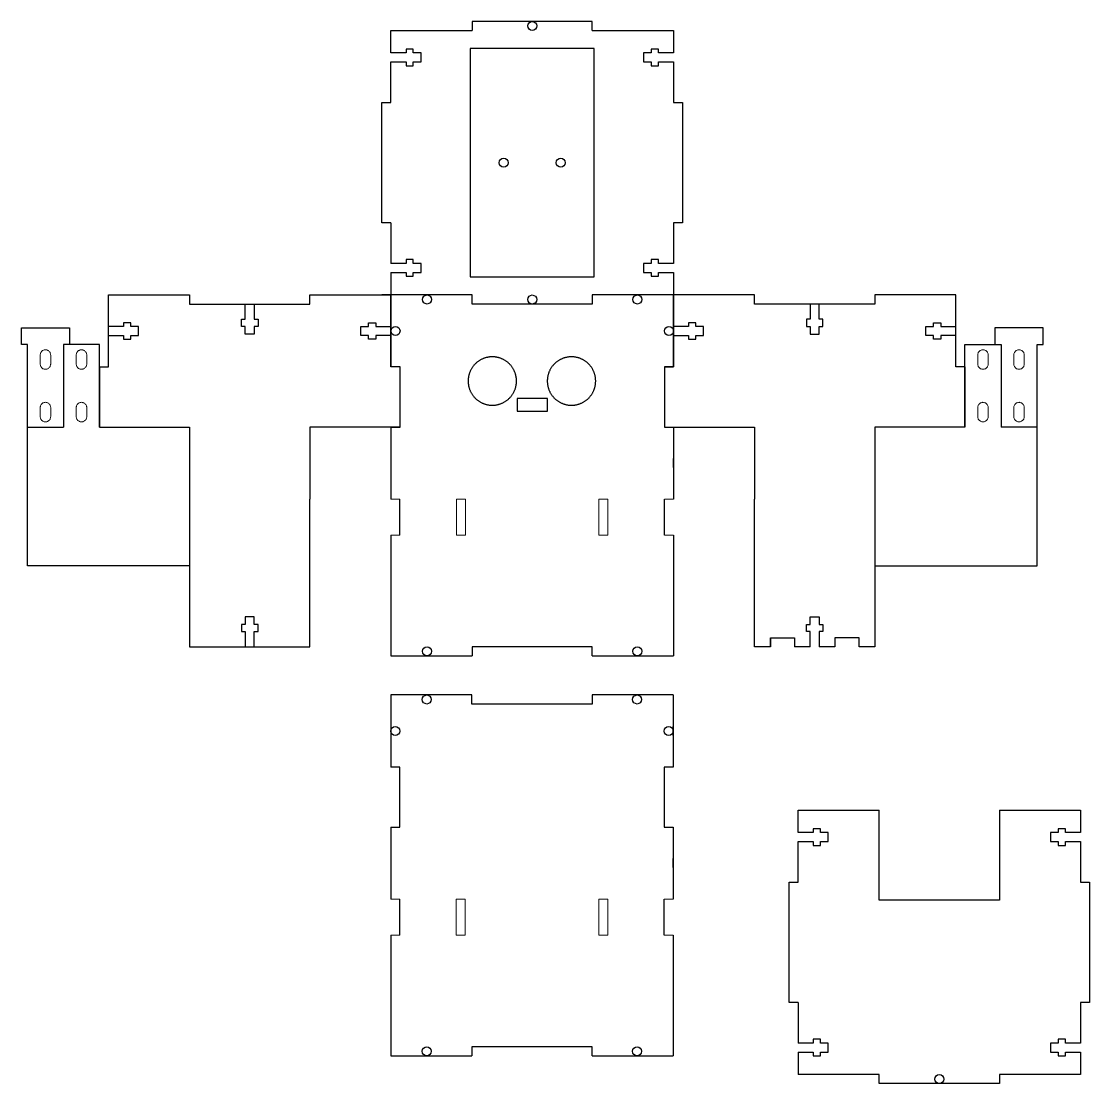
# Model space of a CAD drawing. Header units: millimetres. Extents: x -1479 to 8457, y 1606 to 10461.
# Drawn here: x 6844.8 to 7200.3, y 4970.1 to 5323.4 of the extents above; entities that cross this region are included whole.
import ezdxf

# ---------------------------------------------------------------- set-up
doc = ezdxf.new("R2010")
doc.units = ezdxf.units.MM
doc.layers.add('Layer 1', color=7, linetype='Continuous')
doc.layers.add('Make2D$visible$lines', color=7, linetype='Continuous', true_color=0x000000)

msp = doc.modelspace()

# ---------------------------------------------------------------- linework, layer by layer
at = {"color": 1}
for p, q in [((6967.812, 5320.408), (6994.812, 5320.408)), ((7034.812, 5320.408), (7061.812, 5320.408)), ((6967.812, 5256.408), (6967.812, 5242.908)), ((6967.812, 5239.908), (6967.812, 5232.408)), ((6873.808, 5208.456), (6873.808, 5232.408)), ((6994.812, 5232.408), (6964.811, 5232.408)), ((6967.811, 5208.456), (6967.811, 5232.408)), ((6994.812, 5232.408), (6967.812, 5232.408)), ((7064.811, 5232.408), (7034.812, 5232.408)), ((7061.812, 5208.456), (7061.812, 5232.408)), ((7155.815, 5208.456), (7155.815, 5232.408)), ((7061.813, 5218.932), (7061.813, 5221.932)), ((6870.808, 5208.456), (6873.808, 5208.456)), ((6970.811, 5208.456), (6967.811, 5208.456)), ((6970.811, 5208.456), (6970.811, 5188.456)), ((7058.812, 5208.456), (7061.812, 5208.456)), ((7058.812, 5208.456), (7058.812, 5188.456)), ((7061.812, 5208.456), (7058.812, 5208.456)), ((7058.812, 5208.456), (7058.812, 5188.456)), ((7158.815, 5208.456), (7155.815, 5208.456)), ((6870.808, 5188.456), (6873.808, 5188.456)), ((6873.808, 5188.456), (6900.811, 5188.456)), ((6900.811, 5188.456), (6900.811, 5164.505)), ((6967.811, 5188.456), (6940.811, 5188.456)), ((6940.811, 5188.456), (6940.811, 5164.505)), ((6970.811, 5188.456), (6967.811, 5188.456)), ((7058.812, 5188.456), (7061.812, 5188.456)), ((7058.812, 5188.456), (7061.812, 5188.456)), ((7061.812, 5188.456), (7088.812, 5188.456)), ((7088.812, 5188.456), (7088.812, 5164.505)), ((7155.815, 5188.456), (7128.812, 5188.456)), ((7128.812, 5188.456), (7128.812, 5164.505)), ((7158.815, 5188.456), (7155.815, 5188.456)), ((7061.813, 5174.98), (7061.813, 5177.98)), ((6970.809, 5152.51), (6970.809, 5164.505)), ((7058.815, 5152.51), (7058.815, 5164.505)), ((6967.811, 5152.475), (6967.811, 5112.408)), ((7061.813, 5152.475), (7061.813, 5112.408)), ((7094.063, 5118.408), (7094.063, 5115.408)), ((6994.724, 5099.367), (6967.724, 5099.367)), ((7061.726, 5085.891), (7061.726, 5088.891)), ((7061.724, 5075.415), (7058.724, 5075.415)), ((7058.724, 5075.415), (7058.724, 5055.415)), ((7103.302, 5061.112), (7130.302, 5061.112)), ((7170.302, 5061.112), (7197.302, 5061.112)), ((7058.724, 5055.415), (7061.724, 5055.415)), ((7061.726, 5041.939), (7061.726, 5044.939)), ((6970.722, 5019.469), (6970.722, 5031.464)), ((7058.727, 5019.469), (7058.727, 5031.464)), ((6967.723, 5019.434), (6967.723, 4979.367)), ((7061.726, 5019.434), (7061.726, 4979.367)), ((7103.302, 4997.112), (7103.302, 4983.612)), ((7103.302, 4980.612), (7103.302, 4973.112)), ((7130.302, 4973.112), (7103.302, 4973.112)), ((7130.302, 4973.112), (7103.302, 4973.112)), ((7197.302, 4973.112), (7170.302, 4973.112))]:
    msp.add_line(p, q, dxfattribs=at)
for points in [[(7034.812, 5320.408), (7034.812, 5323.408), (6994.812, 5323.408), (6994.812, 5320.408)], [(6967.812, 5256.408), (6964.812, 5256.408), (6964.812, 5296.408), (6967.812, 5296.408), (6967.812, 5309.908), (6972.841, 5309.908), (6972.841, 5308.658), (6975.241, 5308.658), (6975.241, 5309.908), (6977.812, 5309.908), (6977.812, 5312.908), (6975.241, 5312.908), (6975.241, 5314.158), (6972.841, 5314.158), (6972.841, 5312.908), (6967.812, 5312.908), (6967.812, 5320.408)], [(7061.812, 5320.408), (7061.812, 5312.908), (7056.783, 5312.908), (7056.783, 5314.158), (7054.383, 5314.158), (7054.383, 5312.908), (7051.812, 5312.908), (7051.812, 5309.908), (7054.383, 5309.908), (7054.383, 5308.658), (7056.783, 5308.658), (7056.783, 5309.908), (7061.812, 5309.908), (7061.812, 5296.408), (7064.812, 5296.408), (7064.812, 5256.408), (7061.812, 5256.408), (7061.812, 5242.908), (7056.783, 5242.908), (7056.783, 5244.158), (7054.383, 5244.158), (7054.383, 5242.908), (7051.812, 5242.908), (7051.812, 5239.908), (7054.383, 5239.908), (7054.383, 5238.658), (7056.783, 5238.658), (7056.783, 5239.908), (7061.812, 5239.908), (7061.812, 5232.408)], [(6967.812, 5239.908), (6972.841, 5239.908), (6972.841, 5238.658), (6975.241, 5238.658), (6975.241, 5239.908), (6977.812, 5239.908), (6977.812, 5242.908), (6975.241, 5242.908), (6975.241, 5244.158), (6972.841, 5244.158), (6972.841, 5242.908), (6967.812, 5242.908)], [(6873.808, 5232.408), (6900.809, 5232.408), (6900.809, 5229.408), (6940.809, 5229.408), (6940.809, 5232.408), (6967.811, 5232.408)], [(6922.309, 5229.408), (6922.309, 5224.379), (6923.559, 5224.379), (6923.559, 5221.979), (6922.309, 5221.979), (6922.309, 5219.408), (6919.309, 5219.408), (6919.309, 5221.979), (6918.059, 5221.979), (6918.059, 5224.379), (6919.309, 5224.379), (6919.309, 5229.408)], [(6967.811, 5232.408), (6967.811, 5208.456)], [(6967.812, 5232.408), (6967.812, 5208.456)], [(7034.812, 5232.408), (7034.812, 5229.408), (6994.812, 5229.408), (6994.812, 5232.408)], [(7034.812, 5232.408), (7034.812, 5229.408), (6994.812, 5229.408), (6994.812, 5232.408)], [(7061.812, 5232.408), (7034.812, 5232.408)], [(7061.812, 5232.408), (7061.812, 5208.456)], [(7155.815, 5232.408), (7128.813, 5232.408), (7128.813, 5229.408), (7088.813, 5229.408), (7088.813, 5232.408), (7061.812, 5232.408)], [(7107.313, 5229.408), (7107.313, 5224.379), (7106.063, 5224.379), (7106.063, 5221.979), (7107.313, 5221.979), (7107.313, 5219.408), (7110.313, 5219.408), (7110.313, 5221.979), (7111.563, 5221.979), (7111.563, 5224.379), (7110.313, 5224.379), (7110.313, 5229.408)], [(6873.805, 5218.932), (6878.834, 5218.932), (6878.834, 5217.682), (6881.234, 5217.682), (6881.234, 5218.932), (6883.805, 5218.932), (6883.805, 5221.932), (6881.234, 5221.932), (6881.234, 5223.182), (6878.834, 5223.182), (6878.834, 5221.932), (6873.805, 5221.932)], [(6967.813, 5218.932), (6962.784, 5218.932), (6962.784, 5217.682), (6960.384, 5217.682), (6960.384, 5218.932), (6957.813, 5218.932), (6957.813, 5221.932), (6960.384, 5221.932), (6960.384, 5223.182), (6962.784, 5223.182), (6962.784, 5221.932), (6967.813, 5221.932)], [(7061.809, 5218.932), (7066.838, 5218.932), (7066.838, 5217.682), (7069.238, 5217.682), (7069.238, 5218.932), (7071.809, 5218.932), (7071.809, 5221.932), (7069.238, 5221.932), (7069.238, 5223.182), (7066.838, 5223.182), (7066.838, 5221.932), (7061.809, 5221.932)], [(7155.818, 5218.932), (7150.789, 5218.932), (7150.789, 5217.682), (7148.389, 5217.682), (7148.389, 5218.932), (7145.818, 5218.932), (7145.818, 5221.932), (7148.389, 5221.932), (7148.389, 5223.182), (7150.789, 5223.182), (7150.789, 5221.932), (7155.818, 5221.932)], [(6900.811, 5142.359), (6846.825, 5142.359), (6846.825, 5215.937), (6844.814, 5215.937), (6844.814, 5221.494), (6860.83, 5221.494), (6860.83, 5215.937)], [(7128.812, 5142.359), (7182.804, 5142.359), (7182.804, 5215.937), (7184.815, 5215.937), (7184.815, 5221.494), (7168.798, 5221.494), (7168.798, 5215.937)], [(6870.813, 5188.456), (6870.813, 5215.937), (6858.819, 5215.937), (6858.819, 5188.456)], [(7158.815, 5188.456), (7158.815, 5215.937), (7170.809, 5215.937), (7170.809, 5188.456)], [(6870.811, 5208.456), (6870.811, 5188.456)], [(6967.812, 5208.456), (6967.811, 5208.456)], [(6967.812, 5188.456), (6970.812, 5188.456), (6970.812, 5208.456), (6967.812, 5208.456)], [(7158.812, 5208.456), (7158.812, 5188.456)], [(6846.825, 5188.456), (6858.819, 5188.456)], [(6870.813, 5188.456), (6900.811, 5188.456), (6900.811, 5142.359)], [(6967.811, 5188.456), (6967.811, 5164.505)], [(6967.811, 5188.456), (6967.812, 5188.456)], [(6967.812, 5188.456), (6967.812, 5164.505)], [(7061.812, 5188.456), (7061.812, 5164.505)], [(7182.804, 5188.456), (7170.809, 5188.456)], [(6900.811, 5164.505), (6900.811, 5115.408), (6940.811, 5115.408), (6940.811, 5164.505)], [(7094.063, 5115.408), (7088.812, 5115.408), (7088.812, 5164.505)], [(7128.812, 5164.505), (7128.812, 5115.408), (7123.564, 5115.408)], [(6922.309, 5115.408), (6922.309, 5120.437), (6923.559, 5120.437), (6923.559, 5122.837), (6922.309, 5122.837), (6922.309, 5125.408), (6919.309, 5125.408), (6919.309, 5122.837), (6918.059, 5122.837), (6918.059, 5120.437), (6919.309, 5120.437), (6919.309, 5115.408)], [(7107.313, 5115.408), (7107.313, 5120.437), (7106.063, 5120.437), (7106.063, 5122.837), (7107.313, 5122.837), (7107.313, 5125.408), (7110.313, 5125.408), (7110.313, 5122.837), (7111.563, 5122.837), (7111.563, 5120.437), (7110.313, 5120.437), (7110.313, 5115.408)], [(7094.063, 5115.408), (7094.063, 5118.408), (7102.063, 5118.408), (7102.063, 5115.408)], [(7123.564, 5115.408), (7123.564, 5118.408), (7115.564, 5118.408), (7115.564, 5115.408)], [(6967.811, 5112.408), (6994.812, 5112.408)], [(7034.812, 5112.408), (7034.812, 5115.408), (6994.812, 5115.408), (6994.812, 5112.408)], [(7034.812, 5112.408), (7061.813, 5112.408)], [(7107.313, 5115.408), (7102.063, 5115.408)], [(7115.564, 5115.408), (7110.313, 5115.408)], [(6967.723, 5099.367), (6967.723, 5075.415)], [(6967.724, 5099.367), (6967.724, 5075.415)], [(7034.724, 5099.367), (7034.724, 5096.367), (6994.724, 5096.367), (6994.724, 5099.367)], [(7061.724, 5099.367), (7034.724, 5099.367)], [(7061.724, 5099.367), (7061.724, 5075.415)], [(6967.724, 5075.415), (6967.723, 5075.415)], [(6967.724, 5055.415), (6970.724, 5055.415), (6970.724, 5075.415), (6967.724, 5075.415)], [(7103.302, 4997.112), (7100.302, 4997.112), (7100.302, 5037.112), (7103.302, 5037.112), (7103.302, 5050.612), (7108.331, 5050.612), (7108.331, 5049.362), (7110.731, 5049.362), (7110.731, 5050.612), (7113.302, 5050.612), (7113.302, 5053.612), (7110.731, 5053.612), (7110.731, 5054.862), (7108.331, 5054.862), (7108.331, 5053.612), (7103.302, 5053.612), (7103.302, 5061.112)], [(7170.302, 5061.112), (7170.302, 5031.112), (7130.302, 5031.112), (7130.302, 5061.112)], [(7197.302, 5061.112), (7197.302, 5053.612), (7192.273, 5053.612), (7192.273, 5054.862), (7189.873, 5054.862), (7189.873, 5053.612), (7187.302, 5053.612), (7187.302, 5050.612), (7189.873, 5050.612), (7189.873, 5049.362), (7192.273, 5049.362), (7192.273, 5050.612), (7197.302, 5050.612), (7197.302, 5037.112), (7200.302, 5037.112), (7200.302, 4997.112), (7197.302, 4997.112), (7197.302, 4983.612), (7192.273, 4983.612), (7192.273, 4984.862), (7189.873, 4984.862), (7189.873, 4983.612), (7187.302, 4983.612), (7187.302, 4980.612), (7189.873, 4980.612), (7189.873, 4979.362), (7192.273, 4979.362), (7192.273, 4980.612), (7197.302, 4980.612), (7197.302, 4973.112)], [(6967.723, 5055.415), (6967.723, 5031.464)], [(6967.723, 5055.415), (6967.724, 5055.415)], [(6967.724, 5055.415), (6967.724, 5031.464)], [(7061.724, 5055.415), (7061.724, 5031.464)], [(7103.302, 4980.612), (7108.331, 4980.612), (7108.331, 4979.362), (7110.731, 4979.362), (7110.731, 4980.612), (7113.302, 4980.612), (7113.302, 4983.612), (7110.731, 4983.612), (7110.731, 4984.862), (7108.331, 4984.862), (7108.331, 4983.612), (7103.302, 4983.612)], [(7034.724, 4979.367), (7034.724, 4982.367), (6994.724, 4982.367), (6994.724, 4979.367)], [(6967.723, 4979.367), (6994.724, 4979.367)], [(7034.724, 4979.367), (7061.726, 4979.367)], [(7170.302, 4973.112), (7170.302, 4970.112), (7130.302, 4970.112), (7130.302, 4973.112)], [(7170.302, 4973.112), (7170.302, 4970.112), (7130.302, 4970.112), (7130.302, 4973.112)], [(7197.302, 4973.112), (7170.302, 4973.112)]]:
    msp.add_lwpolyline(points, dxfattribs=at)
at = {"color": 5}
msp.add_lwpolyline([(7035.412, 5238.408), (7035.412, 5314.408), (6994.212, 5314.408), (6994.212, 5238.408), (7035.412, 5238.408)], dxfattribs=at)
at = {"color": 1}
msp.add_lwpolyline([(7019.852, 5197.936), (7009.772, 5197.936), (7009.772, 5193.712), (7019.852, 5193.712)], close=True, dxfattribs=at)
for centre in [(7014.812, 5321.908), (6979.812, 5230.908), (7014.812, 5230.908), (7049.812, 5230.908), (6969.313, 5220.432), (7060.311, 5220.432), (6979.812, 5113.908), (7049.812, 5113.908), (6979.724, 5097.867), (7049.724, 5097.867), (6969.226, 5087.391), (7060.223, 5087.391), (6979.724, 4980.867), (7049.724, 4980.867), (7150.302, 4971.612)]:
    msp.add_circle(centre, 1.5, dxfattribs=at)
at = {"color": 240, "true_color": 0xed1f24}
for centre in [(7005.312, 5276.408), (7024.312, 5276.408)]:
    msp.add_circle(centre, 1.5, dxfattribs=at)
at = {"layer": 'Layer 1', "color": 1, "lineweight": 0}
for points in [[(6853.033, 5207.718), (6853.245, 5207.753), (6853.457, 5207.824), (6853.633, 5207.894), (6853.809, 5208), (6853.986, 5208.141), (6854.127, 5208.282), (6854.268, 5208.459), (6854.374, 5208.635), (6854.445, 5208.811), (6854.515, 5209.023), (6854.55, 5209.235), (6854.586, 5209.446), (6854.586, 5212.445), (6854.55, 5212.657), (6854.515, 5212.868), (6854.445, 5213.08), (6854.374, 5213.256), (6854.268, 5213.433), (6854.127, 5213.609), (6853.986, 5213.75), (6853.809, 5213.891), (6853.633, 5213.997), (6853.457, 5214.068), (6853.245, 5214.138), (6853.033, 5214.174), (6852.822, 5214.209), (6852.61, 5214.174), (6852.398, 5214.138), (6852.222, 5214.068), (6852.01, 5213.997), (6851.834, 5213.891), (6851.658, 5213.75), (6851.516, 5213.609), (6851.375, 5213.433), (6851.27, 5213.256), (6851.199, 5213.08), (6851.128, 5212.868), (6851.093, 5212.657), (6851.058, 5212.445), (6851.058, 5209.446), (6851.093, 5209.235), (6851.128, 5209.023), (6851.199, 5208.811), (6851.27, 5208.635), (6851.375, 5208.459), (6851.516, 5208.282), (6851.658, 5208.141), (6851.834, 5208), (6852.01, 5207.894), (6852.222, 5207.824), (6852.398, 5207.753), (6852.61, 5207.718), (6852.822, 5207.683), (6853.033, 5207.718)], [(6864.604, 5214.174), (6864.393, 5214.138), (6864.181, 5214.068), (6864.005, 5213.997), (6863.828, 5213.891), (6863.652, 5213.75), (6863.511, 5213.609), (6863.37, 5213.433), (6863.264, 5213.256), (6863.193, 5213.08), (6863.123, 5212.868), (6863.087, 5212.657), (6863.052, 5212.445), (6863.052, 5209.446), (6863.087, 5209.235), (6863.123, 5209.023), (6863.193, 5208.811), (6863.264, 5208.635), (6863.37, 5208.459), (6863.511, 5208.282), (6863.652, 5208.141), (6863.828, 5208), (6864.005, 5207.894), (6864.181, 5207.824), (6864.393, 5207.753), (6864.604, 5207.718), (6864.816, 5207.682), (6865.028, 5207.718), (6865.239, 5207.753), (6865.416, 5207.824), (6865.627, 5207.894), (6865.804, 5208), (6865.98, 5208.141), (6866.121, 5208.282), (6866.262, 5208.459), (6866.368, 5208.635), (6866.439, 5208.811), (6866.509, 5209.023), (6866.545, 5209.235), (6866.58, 5209.446), (6866.58, 5212.445), (6866.545, 5212.657), (6866.509, 5212.868), (6866.439, 5213.08), (6866.368, 5213.256), (6866.262, 5213.433), (6866.121, 5213.609), (6865.98, 5213.75), (6865.804, 5213.891), (6865.627, 5213.997), (6865.416, 5214.068), (6865.239, 5214.138), (6865.028, 5214.174), (6864.816, 5214.209), (6864.604, 5214.174)], [(7165.024, 5214.174), (7165.236, 5214.138), (7165.447, 5214.068), (7165.624, 5213.997), (7165.8, 5213.891), (7165.976, 5213.75), (7166.118, 5213.609), (7166.259, 5213.433), (7166.364, 5213.256), (7166.435, 5213.08), (7166.506, 5212.868), (7166.541, 5212.657), (7166.576, 5212.445), (7166.576, 5209.446), (7166.541, 5209.235), (7166.506, 5209.023), (7166.435, 5208.811), (7166.364, 5208.635), (7166.259, 5208.459), (7166.118, 5208.282), (7165.976, 5208.141), (7165.8, 5208), (7165.624, 5207.894), (7165.447, 5207.824), (7165.236, 5207.753), (7165.024, 5207.718), (7164.812, 5207.682), (7164.601, 5207.718), (7164.389, 5207.753), (7164.213, 5207.824), (7164.001, 5207.894), (7163.824, 5208), (7163.648, 5208.141), (7163.507, 5208.282), (7163.366, 5208.459), (7163.26, 5208.635), (7163.189, 5208.811), (7163.119, 5209.023), (7163.084, 5209.235), (7163.048, 5209.446), (7163.048, 5212.445), (7163.084, 5212.657), (7163.119, 5212.868), (7163.189, 5213.08), (7163.26, 5213.256), (7163.366, 5213.433), (7163.507, 5213.609), (7163.648, 5213.75), (7163.824, 5213.891), (7164.001, 5213.997), (7164.213, 5214.068), (7164.389, 5214.138), (7164.601, 5214.174), (7164.812, 5214.209), (7165.024, 5214.174)], [(7176.595, 5207.718), (7176.383, 5207.753), (7176.171, 5207.824), (7175.995, 5207.894), (7175.819, 5208), (7175.642, 5208.141), (7175.501, 5208.282), (7175.36, 5208.459), (7175.254, 5208.635), (7175.184, 5208.811), (7175.113, 5209.023), (7175.078, 5209.235), (7175.043, 5209.446), (7175.043, 5212.445), (7175.078, 5212.657), (7175.113, 5212.868), (7175.184, 5213.08), (7175.254, 5213.256), (7175.36, 5213.433), (7175.501, 5213.609), (7175.642, 5213.75), (7175.819, 5213.891), (7175.995, 5213.997), (7176.171, 5214.068), (7176.383, 5214.138), (7176.595, 5214.174), (7176.806, 5214.209), (7177.018, 5214.174), (7177.23, 5214.138), (7177.406, 5214.068), (7177.618, 5213.997), (7177.794, 5213.891), (7177.971, 5213.75), (7178.112, 5213.609), (7178.253, 5213.433), (7178.359, 5213.256), (7178.429, 5213.08), (7178.5, 5212.868), (7178.535, 5212.657), (7178.57, 5212.445), (7178.57, 5209.446), (7178.535, 5209.235), (7178.5, 5209.023), (7178.429, 5208.811), (7178.359, 5208.635), (7178.253, 5208.459), (7178.112, 5208.282), (7177.971, 5208.141), (7177.794, 5208), (7177.618, 5207.894), (7177.406, 5207.824), (7177.23, 5207.753), (7177.018, 5207.718), (7176.806, 5207.683), (7176.595, 5207.718)], [(6853.034, 5190.22), (6853.245, 5190.255), (6853.457, 5190.326), (6853.633, 5190.396), (6853.81, 5190.502), (6853.986, 5190.643), (6854.127, 5190.784), (6854.268, 5190.961), (6854.374, 5191.137), (6854.445, 5191.314), (6854.515, 5191.525), (6854.551, 5191.737), (6854.586, 5191.949), (6854.586, 5194.947), (6854.551, 5195.159), (6854.515, 5195.371), (6854.445, 5195.582), (6854.374, 5195.759), (6854.268, 5195.935), (6854.127, 5196.111), (6853.986, 5196.252), (6853.81, 5196.394), (6853.633, 5196.499), (6853.457, 5196.57), (6853.245, 5196.641), (6853.034, 5196.676), (6852.822, 5196.711), (6852.61, 5196.676), (6852.399, 5196.641), (6852.222, 5196.57), (6852.011, 5196.499), (6851.834, 5196.394), (6851.658, 5196.252), (6851.517, 5196.111), (6851.376, 5195.935), (6851.27, 5195.759), (6851.199, 5195.582), (6851.129, 5195.371), (6851.093, 5195.159), (6851.058, 5194.947), (6851.058, 5191.949), (6851.093, 5191.737), (6851.129, 5191.525), (6851.199, 5191.314), (6851.27, 5191.137), (6851.376, 5190.961), (6851.517, 5190.784), (6851.658, 5190.643), (6851.834, 5190.502), (6852.011, 5190.396), (6852.222, 5190.326), (6852.399, 5190.255), (6852.61, 5190.22), (6852.822, 5190.185), (6853.034, 5190.22)], [(6864.604, 5196.676), (6864.393, 5196.641), (6864.181, 5196.57), (6864.005, 5196.499), (6863.828, 5196.394), (6863.652, 5196.252), (6863.511, 5196.111), (6863.37, 5195.935), (6863.264, 5195.759), (6863.193, 5195.582), (6863.123, 5195.371), (6863.088, 5195.159), (6863.052, 5194.947), (6863.052, 5191.949), (6863.088, 5191.737), (6863.123, 5191.525), (6863.193, 5191.314), (6863.264, 5191.137), (6863.37, 5190.961), (6863.511, 5190.784), (6863.652, 5190.643), (6863.828, 5190.502), (6864.005, 5190.396), (6864.181, 5190.326), (6864.393, 5190.255), (6864.604, 5190.22), (6864.816, 5190.185), (6865.028, 5190.22), (6865.24, 5190.255), (6865.416, 5190.326), (6865.628, 5190.396), (6865.804, 5190.502), (6865.98, 5190.643), (6866.121, 5190.784), (6866.263, 5190.961), (6866.368, 5191.137), (6866.439, 5191.314), (6866.509, 5191.525), (6866.545, 5191.737), (6866.58, 5191.949), (6866.58, 5194.947), (6866.545, 5195.159), (6866.509, 5195.371), (6866.439, 5195.582), (6866.368, 5195.759), (6866.263, 5195.935), (6866.121, 5196.111), (6865.98, 5196.252), (6865.804, 5196.394), (6865.628, 5196.499), (6865.416, 5196.57), (6865.24, 5196.641), (6865.028, 5196.676), (6864.816, 5196.711), (6864.604, 5196.676)], [(7165.024, 5196.676), (7165.235, 5196.641), (7165.447, 5196.57), (7165.623, 5196.499), (7165.8, 5196.394), (7165.976, 5196.252), (7166.117, 5196.111), (7166.258, 5195.935), (7166.364, 5195.759), (7166.435, 5195.582), (7166.505, 5195.371), (7166.541, 5195.159), (7166.576, 5194.947), (7166.576, 5191.949), (7166.541, 5191.737), (7166.505, 5191.525), (7166.435, 5191.314), (7166.364, 5191.137), (7166.258, 5190.961), (7166.117, 5190.784), (7165.976, 5190.643), (7165.8, 5190.502), (7165.623, 5190.396), (7165.447, 5190.326), (7165.235, 5190.255), (7165.024, 5190.22), (7164.812, 5190.185), (7164.6, 5190.22), (7164.389, 5190.255), (7164.212, 5190.326), (7164.001, 5190.396), (7163.824, 5190.502), (7163.648, 5190.643), (7163.507, 5190.784), (7163.366, 5190.961), (7163.26, 5191.137), (7163.189, 5191.314), (7163.119, 5191.525), (7163.083, 5191.737), (7163.048, 5191.949), (7163.048, 5194.947), (7163.083, 5195.159), (7163.119, 5195.371), (7163.189, 5195.582), (7163.26, 5195.759), (7163.366, 5195.935), (7163.507, 5196.111), (7163.648, 5196.252), (7163.824, 5196.394), (7164.001, 5196.499), (7164.212, 5196.57), (7164.389, 5196.641), (7164.6, 5196.676), (7164.812, 5196.711), (7165.024, 5196.676)], [(7176.595, 5190.22), (7176.383, 5190.255), (7176.171, 5190.326), (7175.995, 5190.396), (7175.818, 5190.502), (7175.642, 5190.643), (7175.501, 5190.784), (7175.36, 5190.961), (7175.254, 5191.137), (7175.183, 5191.314), (7175.113, 5191.525), (7175.078, 5191.737), (7175.042, 5191.949), (7175.042, 5194.947), (7175.078, 5195.159), (7175.113, 5195.371), (7175.183, 5195.582), (7175.254, 5195.759), (7175.36, 5195.935), (7175.501, 5196.111), (7175.642, 5196.252), (7175.818, 5196.394), (7175.995, 5196.499), (7176.171, 5196.57), (7176.383, 5196.641), (7176.595, 5196.676), (7176.806, 5196.711), (7177.018, 5196.676), (7177.23, 5196.641), (7177.406, 5196.57), (7177.618, 5196.499), (7177.794, 5196.394), (7177.97, 5196.252), (7178.111, 5196.111), (7178.253, 5195.935), (7178.358, 5195.759), (7178.429, 5195.582), (7178.5, 5195.371), (7178.535, 5195.159), (7178.57, 5194.947), (7178.57, 5191.949), (7178.535, 5191.737), (7178.5, 5191.525), (7178.429, 5191.314), (7178.358, 5191.137), (7178.253, 5190.961), (7178.111, 5190.784), (7177.97, 5190.643), (7177.794, 5190.502), (7177.618, 5190.396), (7177.406, 5190.326), (7177.23, 5190.255), (7177.018, 5190.22), (7176.806, 5190.185), (7176.595, 5190.22)], [(6970.809, 5152.475), (6970.809, 5164.505), (6967.811, 5164.505)], [(6992.608, 5152.475), (6992.608, 5164.505), (6989.609, 5164.505), (6989.609, 5152.475), (6992.608, 5152.475)], [(7037.016, 5152.475), (7037.016, 5164.505), (7040.015, 5164.505), (7040.015, 5152.475), (7037.016, 5152.475)], [(7058.815, 5152.475), (7058.815, 5164.505), (7061.813, 5164.505)], [(6967.811, 5152.475), (6970.809, 5152.475)], [(7061.813, 5152.475), (7058.815, 5152.475)], [(6970.722, 5019.434), (6970.722, 5031.464), (6967.723, 5031.464)], [(6992.52, 5019.434), (6992.52, 5031.464), (6989.522, 5031.464), (6989.522, 5019.434), (6992.52, 5019.434)], [(7036.929, 5019.434), (7036.929, 5031.464), (7039.927, 5031.464), (7039.927, 5019.434), (7036.929, 5019.434)], [(7058.727, 5019.434), (7058.727, 5031.464), (7061.726, 5031.464)], [(6967.723, 5019.434), (6970.722, 5019.434)], [(7061.726, 5019.434), (7058.727, 5019.434)]]:
    msp.add_lwpolyline(points, dxfattribs=at)
at = {"layer": 'Make2D$visible$lines', "color": 1}
for points in [[(6993.478, 5203.785), (6993.48, 5203.606), (6993.486, 5203.426), (6993.496, 5203.244), (6993.51, 5203.062), (6993.529, 5202.878), (6993.552, 5202.693), (6993.58, 5202.507), (6993.612, 5202.32), (6993.649, 5202.133), (6993.691, 5201.945), (6993.737, 5201.758), (6993.788, 5201.57), (6993.845, 5201.382), (6993.906, 5201.195), (6993.972, 5201.008), (6994.043, 5200.822), (6994.119, 5200.636), (6994.2, 5200.452), (6994.286, 5200.269), (6994.377, 5200.088), (6994.473, 5199.908), (6994.574, 5199.73), (6994.679, 5199.554), (6994.79, 5199.38), (6994.905, 5199.209), (6995.025, 5199.04), (6995.149, 5198.874), (6995.278, 5198.711), (6995.411, 5198.551), (6995.549, 5198.395), (6995.69, 5198.242), (6995.835, 5198.093), (6995.985, 5197.947), (6996.138, 5197.806), (6996.294, 5197.668), (6996.454, 5197.535), (6996.617, 5197.406), (6996.783, 5197.282), (6996.951, 5197.162), (6997.123, 5197.047), (6997.296, 5196.937), (6997.472, 5196.831), (6997.65, 5196.73), (6997.83, 5196.634), (6998.012, 5196.543), (6998.195, 5196.457), (6998.379, 5196.376), (6998.564, 5196.3), (6998.751, 5196.229), (6998.938, 5196.163), (6999.125, 5196.102), (6999.313, 5196.046), (6999.5, 5195.994), (6999.688, 5195.948), (6999.876, 5195.906), (7000.063, 5195.869), (7000.249, 5195.837), (7000.435, 5195.809), (7000.62, 5195.786), (7000.804, 5195.768), (7000.987, 5195.753), (7001.169, 5195.743), (7001.349, 5195.737), (7001.528, 5195.735), (7001.706, 5195.737), (7001.887, 5195.743), (7002.068, 5195.753), (7002.251, 5195.768), (7002.435, 5195.786), (7002.62, 5195.809), (7002.806, 5195.837), (7002.992, 5195.869), (7003.18, 5195.906), (7003.367, 5195.948), (7003.555, 5195.994), (7003.743, 5196.046), (7003.93, 5196.102), (7004.118, 5196.163), (7004.305, 5196.229), (7004.491, 5196.3), (7004.676, 5196.376), (7004.86, 5196.457), (7005.043, 5196.543), (7005.225, 5196.634), (7005.405, 5196.73), (7005.583, 5196.831), (7005.759, 5196.937), (7005.933, 5197.047), (7006.104, 5197.162), (7006.273, 5197.282), (7006.439, 5197.406), (7006.602, 5197.535), (7006.761, 5197.668), (7006.918, 5197.806), (7007.071, 5197.947), (7007.22, 5198.093), (7007.365, 5198.242), (7007.507, 5198.395), (7007.644, 5198.551), (7007.777, 5198.711), (7007.906, 5198.874), (7008.03, 5199.04), (7008.15, 5199.209), (7008.265, 5199.38), (7008.376, 5199.554), (7008.482, 5199.73), (7008.582, 5199.908), (7008.678, 5200.088), (7008.769, 5200.269), (7008.855, 5200.452), (7008.936, 5200.636), (7009.012, 5200.822), (7009.083, 5201.008), (7009.15, 5201.195), (7009.211, 5201.382), (7009.267, 5201.57), (7009.318, 5201.758), (7009.365, 5201.945), (7009.406, 5202.133), (7009.443, 5202.32), (7009.476, 5202.507), (7009.503, 5202.693), (7009.526, 5202.878), (7009.545, 5203.062), (7009.559, 5203.244), (7009.57, 5203.426), (7009.576, 5203.606), (7009.578, 5203.785), (7009.576, 5203.964), (7009.57, 5204.144), (7009.559, 5204.325), (7009.545, 5204.508), (7009.526, 5204.692), (7009.503, 5204.877), (7009.476, 5205.063), (7009.443, 5205.25), (7009.406, 5205.437), (7009.365, 5205.624), (7009.318, 5205.812), (7009.267, 5206), (7009.211, 5206.188), (7009.15, 5206.375), (7009.083, 5206.562), (7009.012, 5206.748), (7008.936, 5206.933), (7008.855, 5207.118), (7008.769, 5207.301), (7008.678, 5207.482), (7008.582, 5207.662), (7008.482, 5207.84), (7008.376, 5208.016), (7008.265, 5208.19), (7008.15, 5208.361), (7008.03, 5208.53), (7007.906, 5208.696), (7007.777, 5208.859), (7007.644, 5209.019), (7007.507, 5209.175), (7007.365, 5209.328), (7007.22, 5209.477), (7007.071, 5209.623), (7006.918, 5209.764), (7006.761, 5209.901), (7006.602, 5210.035), (7006.439, 5210.163), (7006.273, 5210.288), (7006.104, 5210.408), (7005.933, 5210.523), (7005.759, 5210.633), (7005.583, 5210.739), (7005.405, 5210.84), (7005.225, 5210.936), (7005.043, 5211.027), (7004.86, 5211.113), (7004.676, 5211.194), (7004.491, 5211.27), (7004.305, 5211.341), (7004.118, 5211.407), (7003.93, 5211.468), (7003.743, 5211.524), (7003.555, 5211.576), (7003.367, 5211.622), (7003.18, 5211.664), (7002.992, 5211.701), (7002.806, 5211.733), (7002.62, 5211.76), (7002.435, 5211.784), (7002.251, 5211.802), (7002.068, 5211.817), (7001.887, 5211.827), (7001.706, 5211.833), (7001.528, 5211.835), (7001.349, 5211.833), (7001.169, 5211.827), (7000.987, 5211.817), (7000.804, 5211.802), (7000.62, 5211.784), (7000.435, 5211.76), (7000.249, 5211.733), (7000.063, 5211.701), (6999.876, 5211.664), (6999.688, 5211.622), (6999.5, 5211.576), (6999.313, 5211.524), (6999.125, 5211.468), (6998.938, 5211.407), (6998.751, 5211.341), (6998.564, 5211.27), (6998.379, 5211.194), (6998.195, 5211.113), (6998.012, 5211.027), (6997.83, 5210.936), (6997.65, 5210.84), (6997.472, 5210.739), (6997.296, 5210.633), (6997.123, 5210.523), (6996.951, 5210.408), (6996.783, 5210.288), (6996.617, 5210.163), (6996.454, 5210.035), (6996.294, 5209.901), (6996.138, 5209.764), (6995.985, 5209.623), (6995.835, 5209.477), (6995.69, 5209.328), (6995.549, 5209.175), (6995.411, 5209.019), (6995.278, 5208.859), (6995.149, 5208.696), (6995.025, 5208.53), (6994.905, 5208.361), (6994.79, 5208.19), (6994.679, 5208.016), (6994.574, 5207.84), (6994.473, 5207.662), (6994.377, 5207.482), (6994.286, 5207.301), (6994.2, 5207.118), (6994.119, 5206.933), (6994.043, 5206.748), (6993.972, 5206.562), (6993.906, 5206.375), (6993.845, 5206.188), (6993.788, 5206), (6993.737, 5205.812), (6993.691, 5205.624), (6993.649, 5205.437), (6993.612, 5205.25), (6993.58, 5205.063), (6993.552, 5204.877), (6993.529, 5204.692), (6993.51, 5204.508), (6993.496, 5204.325), (6993.486, 5204.144), (6993.48, 5203.964)], [(7019.828, 5203.785), (7019.83, 5203.606), (7019.836, 5203.426), (7019.846, 5203.244), (7019.86, 5203.062), (7019.879, 5202.878), (7019.902, 5202.693), (7019.93, 5202.507), (7019.962, 5202.32), (7019.999, 5202.133), (7020.041, 5201.945), (7020.087, 5201.758), (7020.138, 5201.57), (7020.195, 5201.382), (7020.256, 5201.195), (7020.322, 5201.008), (7020.393, 5200.822), (7020.469, 5200.636), (7020.55, 5200.452), (7020.636, 5200.269), (7020.727, 5200.088), (7020.823, 5199.908), (7020.924, 5199.73), (7021.029, 5199.554), (7021.14, 5199.38), (7021.255, 5199.209), (7021.375, 5199.04), (7021.499, 5198.874), (7021.628, 5198.711), (7021.761, 5198.551), (7021.899, 5198.395), (7022.04, 5198.242), (7022.185, 5198.093), (7022.335, 5197.947), (7022.488, 5197.806), (7022.644, 5197.668), (7022.804, 5197.535), (7022.967, 5197.406), (7023.133, 5197.282), (7023.301, 5197.162), (7023.473, 5197.047), (7023.646, 5196.937), (7023.822, 5196.831), (7024, 5196.73), (7024.18, 5196.634), (7024.362, 5196.543), (7024.545, 5196.457), (7024.729, 5196.376), (7024.914, 5196.3), (7025.101, 5196.229), (7025.288, 5196.163), (7025.475, 5196.102), (7025.663, 5196.046), (7025.85, 5195.994), (7026.038, 5195.948), (7026.226, 5195.906), (7026.413, 5195.869), (7026.599, 5195.837), (7026.785, 5195.809), (7026.97, 5195.786), (7027.154, 5195.768), (7027.337, 5195.753), (7027.519, 5195.743), (7027.699, 5195.737), (7027.878, 5195.735), (7028.056, 5195.737), (7028.237, 5195.743), (7028.418, 5195.753), (7028.601, 5195.768), (7028.785, 5195.786), (7028.97, 5195.809), (7029.156, 5195.837), (7029.342, 5195.869), (7029.53, 5195.906), (7029.717, 5195.948), (7029.905, 5195.994), (7030.093, 5196.046), (7030.28, 5196.102), (7030.468, 5196.163), (7030.655, 5196.229), (7030.841, 5196.3), (7031.026, 5196.376), (7031.21, 5196.457), (7031.393, 5196.543), (7031.575, 5196.634), (7031.755, 5196.73), (7031.933, 5196.831), (7032.109, 5196.937), (7032.283, 5197.047), (7032.454, 5197.162), (7032.623, 5197.282), (7032.789, 5197.406), (7032.952, 5197.535), (7033.111, 5197.668), (7033.268, 5197.806), (7033.421, 5197.947), (7033.57, 5198.093), (7033.715, 5198.242), (7033.857, 5198.395), (7033.994, 5198.551), (7034.127, 5198.711), (7034.256, 5198.874), (7034.38, 5199.04), (7034.5, 5199.209), (7034.615, 5199.38), (7034.726, 5199.554), (7034.832, 5199.73), (7034.932, 5199.908), (7035.028, 5200.088), (7035.119, 5200.269), (7035.205, 5200.452), (7035.286, 5200.636), (7035.362, 5200.822), (7035.433, 5201.008), (7035.5, 5201.195), (7035.561, 5201.382), (7035.617, 5201.57), (7035.668, 5201.758), (7035.715, 5201.945), (7035.756, 5202.133), (7035.793, 5202.32), (7035.826, 5202.507), (7035.853, 5202.693), (7035.876, 5202.878), (7035.895, 5203.062), (7035.909, 5203.244), (7035.92, 5203.426), (7035.926, 5203.606), (7035.928, 5203.785), (7035.926, 5203.964), (7035.92, 5204.144), (7035.909, 5204.325), (7035.895, 5204.508), (7035.876, 5204.692), (7035.853, 5204.877), (7035.826, 5205.063), (7035.793, 5205.25), (7035.756, 5205.437), (7035.715, 5205.624), (7035.668, 5205.812), (7035.617, 5206), (7035.561, 5206.188), (7035.5, 5206.375), (7035.433, 5206.562), (7035.362, 5206.748), (7035.286, 5206.933), (7035.205, 5207.118), (7035.119, 5207.301), (7035.028, 5207.482), (7034.932, 5207.662), (7034.832, 5207.84), (7034.726, 5208.016), (7034.615, 5208.19), (7034.5, 5208.361), (7034.38, 5208.53), (7034.256, 5208.696), (7034.127, 5208.859), (7033.994, 5209.019), (7033.857, 5209.175), (7033.715, 5209.328), (7033.57, 5209.477), (7033.421, 5209.623), (7033.268, 5209.764), (7033.111, 5209.901), (7032.952, 5210.035), (7032.789, 5210.163), (7032.623, 5210.288), (7032.454, 5210.408), (7032.283, 5210.523), (7032.109, 5210.633), (7031.933, 5210.739), (7031.755, 5210.84), (7031.575, 5210.936), (7031.393, 5211.027), (7031.21, 5211.113), (7031.026, 5211.194), (7030.841, 5211.27), (7030.655, 5211.341), (7030.468, 5211.407), (7030.28, 5211.468), (7030.093, 5211.524), (7029.905, 5211.576), (7029.717, 5211.622), (7029.53, 5211.664), (7029.342, 5211.701), (7029.156, 5211.733), (7028.97, 5211.76), (7028.785, 5211.784), (7028.601, 5211.802), (7028.418, 5211.817), (7028.237, 5211.827), (7028.056, 5211.833), (7027.878, 5211.835), (7027.699, 5211.833), (7027.519, 5211.827), (7027.337, 5211.817), (7027.154, 5211.802), (7026.97, 5211.784), (7026.785, 5211.76), (7026.599, 5211.733), (7026.413, 5211.701), (7026.226, 5211.664), (7026.038, 5211.622), (7025.85, 5211.576), (7025.663, 5211.524), (7025.475, 5211.468), (7025.288, 5211.407), (7025.101, 5211.341), (7024.914, 5211.27), (7024.729, 5211.194), (7024.545, 5211.113), (7024.362, 5211.027), (7024.18, 5210.936), (7024, 5210.84), (7023.822, 5210.739), (7023.646, 5210.633), (7023.473, 5210.523), (7023.301, 5210.408), (7023.133, 5210.288), (7022.967, 5210.163), (7022.804, 5210.035), (7022.644, 5209.901), (7022.488, 5209.764), (7022.335, 5209.623), (7022.185, 5209.477), (7022.04, 5209.328), (7021.899, 5209.175), (7021.761, 5209.019), (7021.628, 5208.859), (7021.499, 5208.696), (7021.375, 5208.53), (7021.255, 5208.361), (7021.14, 5208.19), (7021.029, 5208.016), (7020.924, 5207.84), (7020.823, 5207.662), (7020.727, 5207.482), (7020.636, 5207.301), (7020.55, 5207.118), (7020.469, 5206.933), (7020.393, 5206.748), (7020.322, 5206.562), (7020.256, 5206.375), (7020.195, 5206.188), (7020.138, 5206), (7020.087, 5205.812), (7020.041, 5205.624), (7019.999, 5205.437), (7019.962, 5205.25), (7019.93, 5205.063), (7019.902, 5204.877), (7019.879, 5204.692), (7019.86, 5204.508), (7019.846, 5204.325), (7019.836, 5204.144), (7019.83, 5203.964)]]:
    msp.add_lwpolyline(points, close=True, dxfattribs=at)

doc.saveas('drawing.dxf')
